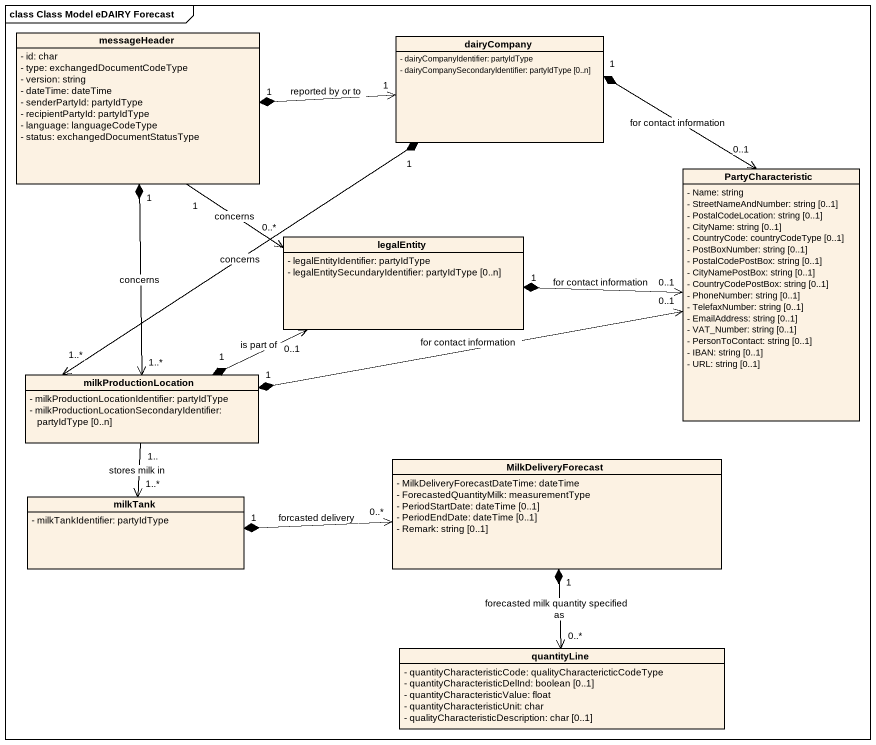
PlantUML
@startuml
mainframe class Class Model eDAIRY Forecast
hide circle
hide empty members
skinparam classAttributeIconSize 0
class messageHeader {
  - id: char
  - type: exchangedDocumentCodeType
  - version: string
  - dateTime: dateTime
  - senderPartyId: partyIdType
  - recipientPartyId: partyIdType
  - language: languageCodeType
  - status: exchangedDocumentStatusType
}
class dairyCompany {
  - dairyCompanyIdentifier: partyIdType
  - dairyCompanySecondaryIdentifier: partyIdType [0..n]
}
class PartyCharacteristic {
  - Name: string
  - StreetNameAndNumber: string [0..1]
  - PostalCodeLocation: string [0..1]
  - CityName: string [0..1]
  - CountryCode: countryCodeType [0..1]
  - PostBoxNumber: string [0..1]
  - PostalCodePostBox: string [0..1]
  - CityNamePostBox: string [0..1]
  - CountryCodePostBox: string [0..1]
  - PhoneNumber: string [0..1]
  - TelefaxNumber: string [0..1]
  - EmailAddress: string [0..1]
  - VAT_Number: string [0..1]
  - PersonToContact: string [0..1]
  - IBAN: string [0..1]
  - URL: string [0..1]
}
class legalEntity {
  - legalEntityIdentifier: partyIdType
  - legalEntitySecundaryIdentifier: partyIdType [0..n]
}
class milkProductionLocation {
  - milkProductionLocationIdentifier: partyIdType
  - milkProductionLocationSecondaryIdentifier: partyIdType [0..n]
}
class MilkDeliveryForecast {
  - MilkDeliveryForecastDateTime: dateTime
  - ForecastedQuantityMilk: measurementType
  - PeriodStartDate: dateTime [0..1]
  - PeriodEndDate: dateTime [0..1]
  - Remark: string [0..1]
}
class milkTank {
  - milkTankIdentifier: partyIdType
}
class quantityLine {
  - quantityCharacteristicCode: qualityCharactericticCodeType
  - quantityCharacteristicDelInd: boolean [0..1]
  - quantityCharacteristicValue: float
  - quantityCharacteristicUnit: char
  - qualityCharacteristicDescription: char [0..1]
}
messageHeader "1" *-right-> "1" dairyCompany : reported by or to
messageHeader "1" --> "0..*" legalEntity : concerns
messageHeader "1" *--> "1..*" milkProductionLocation : concerns
dairyCompany "1" *--> "0..1" PartyCharacteristic : for contact information
dairyCompany "1" *--> "1..*" milkProductionLocation : concerns
legalEntity "1" *-right-> "0..1" PartyCharacteristic : for contact information
milkProductionLocation "1" *-right-> "0..1" PartyCharacteristic : for contact information
milkProductionLocation "1" *-right-> "0..1" legalEntity : is part of
milkProductionLocation "1.." --> "1..*" milkTank : stores milk in
MilkDeliveryForecast "1" *--> "0..*" quantityLine : forecasted milk quantity specified as
milkTank "1" *-right-> "0..*" MilkDeliveryForecast : forcasted delivery
@enduml
